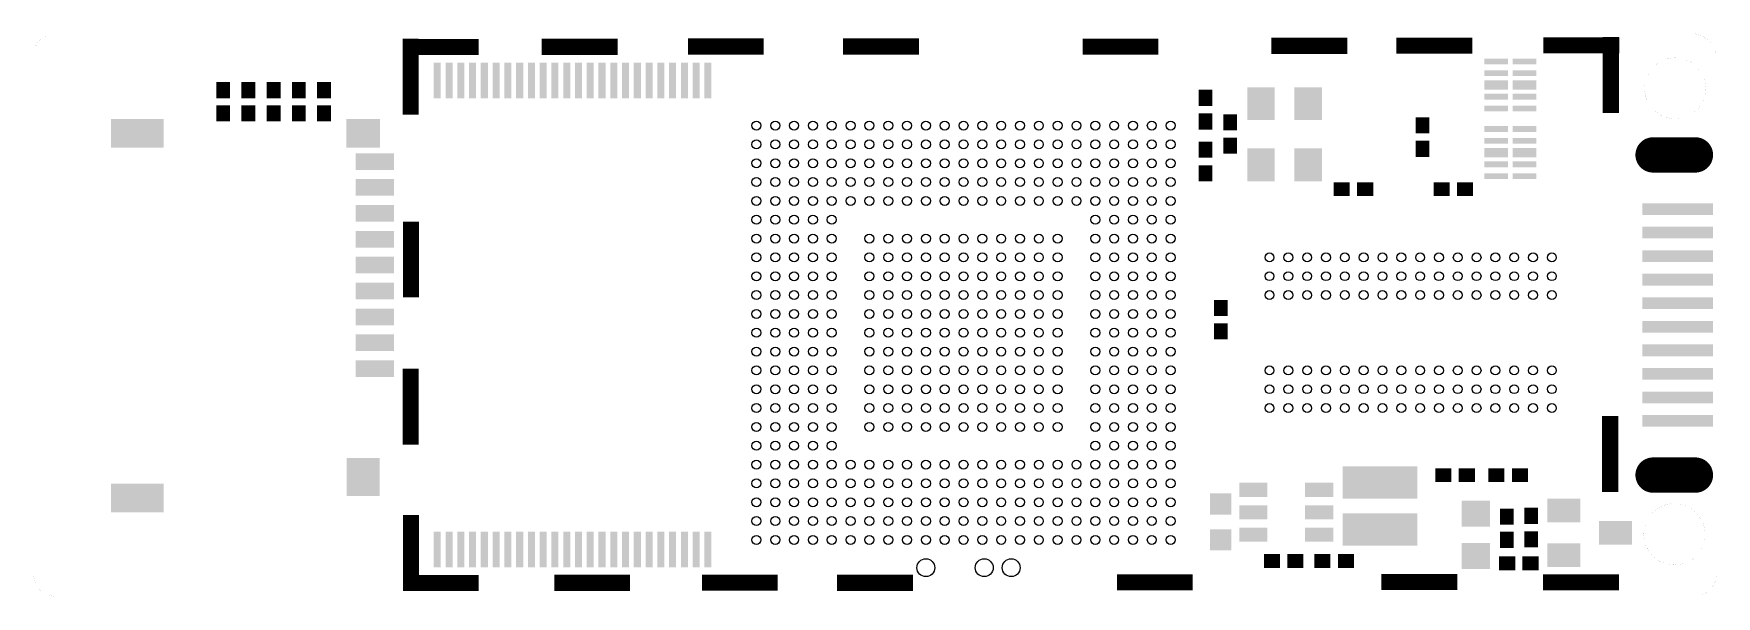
# Model space of a CAD drawing. Extents: x 100 to 171.5, y 100 to 123.9.
import ezdxf

# ---------------------------------------------------------------- set-up
doc = ezdxf.new("R2010")
doc.units = 0
doc.header["$MEASUREMENT"] = 0
doc.layers.get('0').update_dxf_attribs({"linetype": 'CONTINUOUS'})
doc.layers.add('L1-PASTE_PHO', color=7, linetype='CONTINUOUS')

# ---------------------------------------------------------------- blocks, each defined once
blk = doc.blocks.new('ROUND_28')
blk.add_circle((0, 0), 0.381)
blk = doc.blocks.new('ROUND_156')
blk.add_circle((0, 0), 0.19)
blk = doc.blocks.new('RECTANGLE_499')
blk.add_solid([(1.499996, 0.250062), (1.499996, -0.250062), (-1.499996, 0.250062), (-1.499996, -0.250062)])
blk = doc.blocks.new('OBLONG_500')
at = {"const_width": 1.500124}
blk.add_lwpolyline([(0.899922, 0), (-0.899922, 0)], dxfattribs=at)
at = {"const_width": 0.750062}
for points in [[(-1.274952, 0, 1), (-0.524892, 0, 1)], [(0.524892, 0, 1), (1.274952, 0, 1)]]:
    blk.add_lwpolyline(points, format="xyb", close=True, dxfattribs=at)
blk = doc.blocks.new('RECTANGLE_543')
blk.add_solid([(0.2921, 0.3429), (0.2921, -0.3429), (-0.2921, 0.3429), (-0.2921, -0.3429)])
blk = doc.blocks.new('RECTANGLE_544')
blk.add_solid([(0.700024, 0.499998), (0.700024, -0.499998), (-0.700024, 0.499998), (-0.700024, -0.499998)])
blk = doc.blocks.new('RECTANGLE_548')
blk.add_solid([(0.3429, 0.2921), (0.3429, -0.2921), (-0.3429, 0.2921), (-0.3429, -0.2921)])
blk = doc.blocks.new('SQUARE_549')
blk.add_solid([(0.44996, 0.44996), (0.44996, -0.44996), (-0.44996, 0.44996), (-0.44996, -0.44996)])
blk = doc.blocks.new('RECTANGLE_550')
blk.add_solid([(0.599948, 0.550036), (0.599948, -0.550036), (-0.599948, 0.550036), (-0.599948, -0.550036)])
blk = doc.blocks.new('RECTANGLE_552')
blk.add_solid([(1.5875, 0.6858), (1.5875, -0.6858), (-1.5875, 0.6858), (-1.5875, -0.6858)])
blk = doc.blocks.new('RECTANGLE_570')
blk.add_solid([(0.8128, 0.3556), (0.8128, -0.3556), (-0.8128, 0.3556), (-0.8128, -0.3556)])
blk = doc.blocks.new('RECTANGLE_571')
blk.add_solid([(0.7112, 0.6096), (0.7112, -0.6096), (-0.7112, 0.6096), (-0.7112, -0.6096)])
blk = doc.blocks.new('RECTANGLE_572')
blk.add_solid([(1.1176, 0.6096), (1.1176, -0.6096), (-1.1176, 0.6096), (-1.1176, -0.6096)])
blk = doc.blocks.new('RECTANGLE_573')
blk.add_solid([(0.6985, 0.8128), (0.6985, -0.8128), (-0.6985, 0.8128), (-0.6985, -0.8128)])
blk = doc.blocks.new('RECTANGLE_575')
blk.add_solid([(0.599948, 0.299974), (0.599948, -0.299974), (-0.599948, 0.299974), (-0.599948, -0.299974)])
blk = doc.blocks.new('RECTANGLE_582')
blk.add_solid([(0.5842, 0.6985), (0.5842, -0.6985), (-0.5842, 0.6985), (-0.5842, -0.6985)])
blk = doc.blocks.new('RECTANGLE_584')
blk.add_solid([(0.499998, 0.124968), (0.499998, -0.124968), (-0.499998, 0.124968), (-0.499998, -0.124968)])
blk = doc.blocks.new('RECTANGLE_585')
blk.add_solid([(0.499998, 0.200024), (0.499998, -0.200024), (-0.499998, 0.200024), (-0.499998, -0.200024)])
blk = doc.blocks.new('RECTANGLE_657')
blk.add_solid([(0.149986, 0.759968), (0.149986, -0.759968), (-0.149986, 0.759968), (-0.149986, -0.759968)])
blk = doc.blocks.new('ROUND_678')
blk.add_circle((0, 0), 0.188)

msp = doc.modelspace()

# ---------------------------------------------------------------- linework, layer by layer
at = {"layer": 'L1-PASTE_PHO', "const_width": 0.001016}
for points in [[(100.899214, 123.89993, 0.4045754), (100.000054, 122.998992)], [(171.500038, 122.999754, 0.3336009), (170.557952, 123.89993)], [(100.000054, 100.90023, 0.3878136), (100.90023, 100.000054)], [(170.60037, 100.000054, 0.3838488), (171.500038, 100.899722)]]:
    msp.add_lwpolyline(points, format="xyb", dxfattribs=at)
at = {"layer": 'L1-PASTE_PHO'}
for points, const_width in [([(170.557952, 123.89993), (100.899976, 123.89993)], 0.001016), ([(134.464552, 123.09094), (137.537952, 123.09094), (137.537952, 123.62434), (134.464552, 123.62434), (134.464552, 123.09094)], 0.1524), ([(152.670256, 123.115324), (155.743656, 123.115324), (155.743656, 123.648724), (152.670256, 123.648724), (152.670256, 123.115324)], 0.1524), ([(157.982412, 123.125992), (161.055812, 123.125992), (161.055812, 123.659392), (157.982412, 123.659392), (157.982412, 123.125992)], 0.1524), ([(164.222176, 123.14047), (167.295576, 123.14047), (167.295576, 123.67387), (164.222176, 123.67387), (164.222176, 123.14047)], 0.1524), ([(167.281098, 120.605804), (167.281098, 123.679204), (166.747698, 123.679204), (166.747698, 120.605804), (167.281098, 120.605804)], 0.1524), ([(166.747698, 123.62307), (167.281098, 123.62307)], 0.1524), ([(100.000054, 123.000008), (100.000054, 100.899976)], 0.001016), ([(115.75161, 123.612148), (115.75161, 120.538748), (116.28501, 120.538748), (116.28501, 123.612148), (115.75161, 123.612148)], 0.1524), ([(115.75161, 123.556014), (116.28501, 123.556014)], 0.1524), ([(115.75161, 123.418854), (116.28501, 123.418854)], 0.1524), ([(115.75161, 123.281694), (116.28501, 123.281694)], 0.1524), ([(115.75161, 123.144534), (116.28501, 123.144534)], 0.1524), ([(115.75161, 123.007374), (116.28501, 123.007374)], 0.1524), ([(115.759484, 123.070874), (118.832884, 123.070874), (118.832884, 123.604274), (115.759484, 123.604274), (115.759484, 123.070874)], 0.1524), ([(115.759484, 123.4821), (118.832884, 123.4821)], 0.1524), ([(115.759484, 123.34494), (118.832884, 123.34494)], 0.1524), ([(115.759484, 123.20778), (118.832884, 123.20778)], 0.1524), ([(121.667778, 123.071636), (124.741178, 123.071636), (124.741178, 123.605036), (121.667778, 123.605036), (121.667778, 123.071636)], 0.1524), ([(121.667778, 123.482608), (124.741178, 123.482608)], 0.1524), ([(121.667778, 123.345448), (124.741178, 123.345448)], 0.1524), ([(121.667778, 123.208288), (124.741178, 123.208288)], 0.1524), ([(127.876554, 123.086876), (130.949954, 123.086876), (130.949954, 123.620276), (127.876554, 123.620276), (127.876554, 123.086876)], 0.1524), ([(127.876554, 123.498102), (130.949954, 123.498102)], 0.1524), ([(127.876554, 123.360942), (130.949954, 123.360942)], 0.1524), ([(127.876554, 123.223782), (130.949954, 123.223782)], 0.1524), ([(134.464552, 123.501912), (137.537952, 123.501912)], 0.1524), ([(134.464552, 123.364752), (137.537952, 123.364752)], 0.1524), ([(134.464552, 123.227592), (137.537952, 123.227592)], 0.1524), ([(144.645126, 123.08332), (147.718526, 123.08332), (147.718526, 123.61672), (144.645126, 123.61672), (144.645126, 123.08332)], 0.1524), ([(144.645126, 123.494292), (147.718526, 123.494292)], 0.1524), ([(144.645126, 123.357132), (147.718526, 123.357132)], 0.1524), ([(144.645126, 123.219972), (147.718526, 123.219972)], 0.1524), ([(152.670256, 123.526296), (155.743656, 123.526296)], 0.1524), ([(152.670256, 123.389136), (155.743656, 123.389136)], 0.1524), ([(152.670256, 123.251976), (155.743656, 123.251976)], 0.1524), ([(157.982412, 123.536964), (161.055812, 123.536964)], 0.1524), ([(157.982412, 123.399804), (161.055812, 123.399804)], 0.1524), ([(157.982412, 123.262644), (161.055812, 123.262644)], 0.1524), ([(164.222176, 123.551696), (167.295576, 123.551696)], 0.1524), ([(164.222176, 123.414536), (167.295576, 123.414536)], 0.1524), ([(164.222176, 123.277376), (167.295576, 123.277376)], 0.1524), ([(166.747698, 123.48591), (167.281098, 123.48591)], 0.1524), ([(166.747698, 123.34875), (167.281098, 123.34875)], 0.1524), ([(166.747698, 123.21159), (167.281098, 123.21159)], 0.1524), ([(166.747698, 123.07443), (167.281098, 123.07443)], 0.1524), ([(166.747698, 122.93727), (167.281098, 122.93727)], 0.1524), ([(171.500038, 100.899976), (171.500038, 123.000008)], 0.001016), ([(115.75161, 122.870214), (116.28501, 122.870214)], 0.1524), ([(115.75161, 122.733054), (116.28501, 122.733054)], 0.1524), ([(115.75161, 122.595894), (116.28501, 122.595894)], 0.1524), ([(115.75161, 122.458734), (116.28501, 122.458734)], 0.1524), ([(115.75161, 122.321574), (116.28501, 122.321574)], 0.1524), ([(166.747698, 122.80011), (167.281098, 122.80011)], 0.1524), ([(166.747698, 122.66295), (167.281098, 122.66295)], 0.1524), ([(166.747698, 122.52579), (167.281098, 122.52579)], 0.1524), ([(166.747698, 122.38863), (167.281098, 122.38863)], 0.1524), ([(166.747698, 122.25147), (167.281098, 122.25147)], 0.1524), ([(115.75161, 122.184414), (116.28501, 122.184414)], 0.1524), ([(115.75161, 122.047254), (116.28501, 122.047254)], 0.1524), ([(115.75161, 121.910094), (116.28501, 121.910094)], 0.1524), ([(115.75161, 121.772934), (116.28501, 121.772934)], 0.1524), ([(115.75161, 121.635774), (116.28501, 121.635774)], 0.1524), ([(115.75161, 121.498614), (116.28501, 121.498614)], 0.1524), ([(166.747698, 122.11431), (167.281098, 122.11431)], 0.1524), ([(166.747698, 121.97715), (167.281098, 121.97715)], 0.1524), ([(166.747698, 121.83999), (167.281098, 121.83999)], 0.1524), ([(166.747698, 121.70283), (167.281098, 121.70283)], 0.1524), ([(166.747698, 121.56567), (167.281098, 121.56567)], 0.1524), ([(115.75161, 121.361454), (116.28501, 121.361454)], 0.1524), ([(115.75161, 121.224294), (116.28501, 121.224294)], 0.1524), ([(115.75161, 121.087134), (116.28501, 121.087134)], 0.1524), ([(115.75161, 120.949974), (116.28501, 120.949974)], 0.1524), ([(115.75161, 120.812814), (116.28501, 120.812814)], 0.1524), ([(166.747698, 121.42851), (167.281098, 121.42851)], 0.1524), ([(166.747698, 121.29135), (167.281098, 121.29135)], 0.1524), ([(166.747698, 121.15419), (167.281098, 121.15419)], 0.1524), ([(166.747698, 121.01703), (167.281098, 121.01703)], 0.1524), ([(166.747698, 120.87987), (167.281098, 120.87987)], 0.1524), ([(115.75161, 120.675654), (116.28501, 120.675654)], 0.1524), ([(166.747698, 120.74271), (167.281098, 120.74271)], 0.1524), ([(115.770152, 115.845082), (115.770152, 112.771682), (116.303552, 112.771682), (116.303552, 115.845082), (115.770152, 115.845082)], 0.1524), ([(115.770152, 115.788948), (116.303552, 115.788948)], 0.1524), ([(115.770152, 115.651788), (116.303552, 115.651788)], 0.1524), ([(115.770152, 115.514628), (116.303552, 115.514628)], 0.1524), ([(115.770152, 115.377468), (116.303552, 115.377468)], 0.1524), ([(115.770152, 115.240308), (116.303552, 115.240308)], 0.1524), ([(115.770152, 115.103148), (116.303552, 115.103148)], 0.1524), ([(115.770152, 114.965988), (116.303552, 114.965988)], 0.1524), ([(115.770152, 114.828828), (116.303552, 114.828828)], 0.1524), ([(115.770152, 114.691668), (116.303552, 114.691668)], 0.1524), ([(115.770152, 114.554508), (116.303552, 114.554508)], 0.1524), ([(115.770152, 114.417348), (116.303552, 114.417348)], 0.1524), ([(115.770152, 114.280188), (116.303552, 114.280188)], 0.1524), ([(115.770152, 114.143028), (116.303552, 114.143028)], 0.1524), ([(115.770152, 114.005868), (116.303552, 114.005868)], 0.1524), ([(115.770152, 113.868708), (116.303552, 113.868708)], 0.1524), ([(115.770152, 113.731548), (116.303552, 113.731548)], 0.1524), ([(115.770152, 113.594388), (116.303552, 113.594388)], 0.1524), ([(115.770152, 113.457228), (116.303552, 113.457228)], 0.1524), ([(115.770152, 113.320068), (116.303552, 113.320068)], 0.1524), ([(115.770152, 113.182908), (116.303552, 113.182908)], 0.1524), ([(115.770152, 113.045748), (116.303552, 113.045748)], 0.1524), ([(115.770152, 112.908588), (116.303552, 112.908588)], 0.1524), ([(115.75415, 109.591094), (115.75415, 106.517694), (116.28755, 106.517694), (116.28755, 109.591094), (115.75415, 109.591094)], 0.1524), ([(115.75415, 109.53496), (116.28755, 109.53496)], 0.1524), ([(115.75415, 109.3978), (116.28755, 109.3978)], 0.1524), ([(115.75415, 109.26064), (116.28755, 109.26064)], 0.1524), ([(115.75415, 109.12348), (116.28755, 109.12348)], 0.1524), ([(115.75415, 108.98632), (116.28755, 108.98632)], 0.1524), ([(115.75415, 108.84916), (116.28755, 108.84916)], 0.1524), ([(115.75415, 108.712), (116.28755, 108.712)], 0.1524), ([(115.75415, 108.57484), (116.28755, 108.57484)], 0.1524), ([(115.75415, 108.43768), (116.28755, 108.43768)], 0.1524), ([(115.75415, 108.30052), (116.28755, 108.30052)], 0.1524), ([(115.75415, 108.16336), (116.28755, 108.16336)], 0.1524), ([(115.75415, 108.0262), (116.28755, 108.0262)], 0.1524), ([(115.75415, 107.88904), (116.28755, 107.88904)], 0.1524), ([(115.75415, 107.75188), (116.28755, 107.75188)], 0.1524), ([(115.75415, 107.61472), (116.28755, 107.61472)], 0.1524), ([(115.75415, 107.47756), (116.28755, 107.47756)], 0.1524), ([(115.75415, 107.3404), (116.28755, 107.3404)], 0.1524), ([(115.75415, 107.20324), (116.28755, 107.20324)], 0.1524), ([(167.256714, 104.513126), (167.256714, 107.586526), (166.723314, 107.586526), (166.723314, 104.513126), (167.256714, 104.513126)], 0.1524), ([(166.723314, 107.530392), (167.256714, 107.530392)], 0.1524), ([(166.723314, 107.393232), (167.256714, 107.393232)], 0.1524), ([(166.723314, 107.256072), (167.256714, 107.256072)], 0.1524), ([(115.75415, 107.06608), (116.28755, 107.06608)], 0.1524), ([(115.75415, 106.92892), (116.28755, 106.92892)], 0.1524), ([(115.75415, 106.79176), (116.28755, 106.79176)], 0.1524), ([(115.75415, 106.6546), (116.28755, 106.6546)], 0.1524), ([(166.723314, 107.118912), (167.256714, 107.118912)], 0.1524), ([(166.723314, 106.981752), (167.256714, 106.981752)], 0.1524), ([(166.723314, 106.844592), (167.256714, 106.844592)], 0.1524), ([(166.723314, 106.707432), (167.256714, 106.707432)], 0.1524), ([(166.723314, 106.570272), (167.256714, 106.570272)], 0.1524), ([(166.723314, 106.433112), (167.256714, 106.433112)], 0.1524), ([(166.723314, 106.295952), (167.256714, 106.295952)], 0.1524), ([(166.723314, 106.158792), (167.256714, 106.158792)], 0.1524), ([(166.723314, 106.021632), (167.256714, 106.021632)], 0.1524), ([(166.723314, 105.884472), (167.256714, 105.884472)], 0.1524), ([(166.723314, 105.747312), (167.256714, 105.747312)], 0.1524), ([(166.723314, 105.610152), (167.256714, 105.610152)], 0.1524), ([(166.723314, 105.472992), (167.256714, 105.472992)], 0.1524), ([(166.723314, 105.335832), (167.256714, 105.335832)], 0.1524), ([(166.723314, 105.198672), (167.256714, 105.198672)], 0.1524), ([(166.723314, 105.061512), (167.256714, 105.061512)], 0.1524), ([(166.723314, 104.924352), (167.256714, 104.924352)], 0.1524), ([(166.723314, 104.787192), (167.256714, 104.787192)], 0.1524), ([(166.723314, 104.650032), (167.256714, 104.650032)], 0.1524), ([(115.76431, 103.373682), (115.76431, 100.300282), (116.29771, 100.300282), (116.29771, 103.373682), (115.76431, 103.373682)], 0.1524), ([(115.76431, 103.317548), (116.29771, 103.317548)], 0.1524), ([(115.76431, 103.180388), (116.29771, 103.180388)], 0.1524), ([(115.76431, 103.043228), (116.29771, 103.043228)], 0.1524), ([(115.76431, 102.906068), (116.29771, 102.906068)], 0.1524), ([(115.76431, 102.768908), (116.29771, 102.768908)], 0.1524), ([(115.76431, 102.631748), (116.29771, 102.631748)], 0.1524), ([(115.76431, 102.494588), (116.29771, 102.494588)], 0.1524), ([(115.76431, 102.357428), (116.29771, 102.357428)], 0.1524), ([(115.76431, 102.220268), (116.29771, 102.220268)], 0.1524), ([(115.76431, 102.083108), (116.29771, 102.083108)], 0.1524), ([(115.76431, 101.945948), (116.29771, 101.945948)], 0.1524), ([(115.76431, 101.808788), (116.29771, 101.808788)], 0.1524), ([(115.76431, 101.671628), (116.29771, 101.671628)], 0.1524), ([(115.76431, 101.534468), (116.29771, 101.534468)], 0.1524), ([(115.76431, 101.397308), (116.29771, 101.397308)], 0.1524), ([(115.76431, 101.260148), (116.29771, 101.260148)], 0.1524), ([(115.76431, 101.122988), (116.29771, 101.122988)], 0.1524), ([(115.76431, 100.985828), (116.29771, 100.985828)], 0.1524), ([(115.76431, 100.848668), (116.29771, 100.848668)], 0.1524), ([(115.76431, 100.299774), (118.83771, 100.299774), (118.83771, 100.833174), (115.76431, 100.833174), (115.76431, 100.299774)], 0.1524), ([(122.194828, 100.309426), (125.268228, 100.309426), (125.268228, 100.842826), (122.194828, 100.842826), (122.194828, 100.309426)], 0.1524), ([(128.468882, 100.309934), (131.542282, 100.309934), (131.542282, 100.843334), (128.468882, 100.843334), (128.468882, 100.309934)], 0.1524), ([(134.218426, 100.307648), (137.291826, 100.307648), (137.291826, 100.841048), (134.218426, 100.841048), (134.218426, 100.307648)], 0.1524), ([(146.104102, 100.326952), (149.177502, 100.326952), (149.177502, 100.860352), (146.104102, 100.860352), (146.104102, 100.326952)], 0.1524), ([(157.343602, 100.34016), (160.417002, 100.34016), (160.417002, 100.87356), (157.343602, 100.87356), (157.343602, 100.34016)], 0.1524), ([(157.343602, 100.751386), (160.417002, 100.751386)], 0.1524), ([(164.216588, 100.326952), (167.289988, 100.326952), (167.289988, 100.860352), (164.216588, 100.860352), (164.216588, 100.326952)], 0.1524), ([(115.76431, 100.711508), (116.29771, 100.711508)], 0.1524), ([(115.76431, 100.711), (118.83771, 100.711)], 0.1524), ([(115.76431, 100.574348), (116.29771, 100.574348)], 0.1524), ([(115.76431, 100.57384), (118.83771, 100.57384)], 0.1524), ([(115.76431, 100.437188), (116.29771, 100.437188)], 0.1524), ([(115.76431, 100.43668), (118.83771, 100.43668)], 0.1524), ([(122.194828, 100.720652), (125.268228, 100.720652)], 0.1524), ([(122.194828, 100.583492), (125.268228, 100.583492)], 0.1524), ([(122.194828, 100.446332), (125.268228, 100.446332)], 0.1524), ([(128.468882, 100.720906), (131.542282, 100.720906)], 0.1524), ([(128.468882, 100.583746), (131.542282, 100.583746)], 0.1524), ([(128.468882, 100.446586), (131.542282, 100.446586)], 0.1524), ([(134.218426, 100.71862), (137.291826, 100.71862)], 0.1524), ([(134.218426, 100.58146), (137.291826, 100.58146)], 0.1524), ([(134.218426, 100.4443), (137.291826, 100.4443)], 0.1524), ([(146.104102, 100.737924), (149.177502, 100.737924)], 0.1524), ([(146.104102, 100.600764), (149.177502, 100.600764)], 0.1524), ([(146.104102, 100.463604), (149.177502, 100.463604)], 0.1524), ([(157.343602, 100.614226), (160.417002, 100.614226)], 0.1524), ([(157.343602, 100.477066), (160.417002, 100.477066)], 0.1524), ([(164.216588, 100.737924), (167.289988, 100.737924)], 0.1524), ([(164.216588, 100.600764), (167.289988, 100.600764)], 0.1524), ([(164.216588, 100.463604), (167.289988, 100.463604)], 0.1524), ([(100.899976, 100.000054), (170.600116, 100.000054)], 0.001016)]:
    msp.add_lwpolyline(points, dxfattribs=dict(at, const_width=const_width))
at = {"layer": 'L1-PASTE_PHO', "const_width": 0.001016}
for points in [[(168.455594, 121.580148, 1), (171.043346, 121.580148, 1)], [(168.417494, 102.637336, 1), (171.019978, 102.637336, 1)]]:
    msp.add_lwpolyline(points, format="xyb", close=True, dxfattribs=at)

# ---------------------------------------------------------------- block references
at = {"layer": 'L1-PASTE_PHO'}
for name, p in [('RECTANGLE_657', (117.14988, 121.912126)), ('RECTANGLE_657', (117.650006, 121.912126)), ('RECTANGLE_657', (118.149878, 121.912126)), ('RECTANGLE_657', (118.650004, 121.912126)), ('RECTANGLE_657', (119.149876, 121.912126)), ('RECTANGLE_657', (119.650002, 121.912126)), ('RECTANGLE_657', (120.149874, 121.912126)), ('RECTANGLE_657', (120.65, 121.912126)), ('RECTANGLE_657', (121.150126, 121.912126)), ('RECTANGLE_657', (121.649998, 121.912126)), ('RECTANGLE_657', (122.150124, 121.912126)), ('RECTANGLE_657', (122.649996, 121.912126)), ('RECTANGLE_657', (123.150122, 121.912126)), ('RECTANGLE_657', (123.649994, 121.912126)), ('RECTANGLE_657', (124.15012, 121.912126)), ('RECTANGLE_657', (124.649992, 121.912126)), ('RECTANGLE_657', (125.150118, 121.912126)), ('RECTANGLE_657', (125.64999, 121.912126)), ('RECTANGLE_657', (126.150116, 121.912126)), ('RECTANGLE_657', (126.649988, 121.912126)), ('RECTANGLE_657', (127.150114, 121.912126)), ('RECTANGLE_657', (127.649986, 121.912126)), ('RECTANGLE_657', (128.150112, 121.912126)), ('RECTANGLE_657', (128.649984, 121.912126)), ('RECTANGLE_584', (162.146234, 122.720354)), ('RECTANGLE_584', (162.146234, 122.220228)), ('RECTANGLE_584', (163.346384, 122.720354)), ('RECTANGLE_584', (163.346384, 122.220228)), ('RECTANGLE_543', (108.047028, 121.50344)), ('RECTANGLE_543', (109.121702, 121.50344)), ('RECTANGLE_543', (110.199424, 121.50344)), ('RECTANGLE_543', (111.263684, 121.50344)), ('RECTANGLE_543', (112.335564, 121.50344)), ('RECTANGLE_582', (152.15489, 120.926098)), ('RECTANGLE_582', (154.154886, 120.926098)), ('RECTANGLE_585', (162.146234, 121.720356)), ('RECTANGLE_585', (163.346384, 121.720356)), ('RECTANGLE_543', (108.047028, 120.513348)), ('RECTANGLE_543', (109.121702, 120.513348)), ('RECTANGLE_543', (110.199424, 120.513348)), ('RECTANGLE_543', (111.263684, 120.513348)), ('RECTANGLE_543', (112.335564, 120.513348)), ('RECTANGLE_543', (149.791928, 121.171716)), ('RECTANGLE_584', (162.146234, 121.22023)), ('RECTANGLE_584', (162.146234, 120.720358)), ('RECTANGLE_584', (163.346384, 121.22023)), ('RECTANGLE_584', (163.346384, 120.720358)), ('RECTANGLE_572', (104.401366, 119.66956)), ('RECTANGLE_571', (114.000026, 119.66956)), ('ROUND_156', (130.711956, 119.996966)), ('ROUND_156', (131.512056, 119.996966)), ('ROUND_156', (132.311902, 119.996966)), ('ROUND_156', (133.112002, 119.996966)), ('ROUND_156', (133.912102, 119.996966)), ('ROUND_156', (134.711948, 119.996966)), ('ROUND_156', (135.512048, 119.996966)), ('ROUND_156', (136.311894, 119.996966)), ('ROUND_156', (137.111994, 119.996966)), ('ROUND_156', (137.912094, 119.996966)), ('ROUND_156', (138.71194, 119.996966)), ('ROUND_156', (139.51204, 119.996966)), ('ROUND_156', (140.311886, 119.996966)), ('ROUND_156', (141.111986, 119.996966)), ('ROUND_156', (141.912086, 119.996966)), ('ROUND_156', (142.711932, 119.996966)), ('ROUND_156', (143.512032, 119.996966)), ('ROUND_156', (144.311878, 119.996966)), ('ROUND_156', (145.111978, 119.996966)), ('ROUND_156', (145.912078, 119.996966)), ('ROUND_156', (146.711924, 119.996966)), ('ROUND_156', (147.512024, 119.996966)), ('ROUND_156', (148.312124, 119.996966)), ('RECTANGLE_543', (149.791928, 120.171718)), ('RECTANGLE_543', (150.838408, 120.131078)), ('RECTANGLE_543', (159.01035, 120.006364)), ('RECTANGLE_543', (150.838408, 119.140986)), ('RECTANGLE_584', (162.146234, 119.847106)), ('RECTANGLE_584', (162.146234, 119.34698)), ('RECTANGLE_584', (163.346384, 119.847106)), ('RECTANGLE_584', (163.346384, 119.34698)), ('OBLONG_500', (169.711878, 118.75008)), ('RECTANGLE_570', (114.500406, 118.46814)), ('ROUND_156', (130.711956, 119.19712)), ('ROUND_156', (131.512056, 119.19712)), ('ROUND_156', (132.311902, 119.19712)), ('ROUND_156', (133.112002, 119.19712)), ('ROUND_156', (133.912102, 119.19712)), ('ROUND_156', (134.711948, 119.19712)), ('ROUND_156', (135.512048, 119.19712)), ('ROUND_156', (136.311894, 119.19712)), ('ROUND_156', (137.111994, 119.19712)), ('ROUND_156', (137.912094, 119.19712)), ('ROUND_156', (138.71194, 119.19712)), ('ROUND_156', (139.51204, 119.19712)), ('ROUND_156', (140.311886, 119.19712)), ('ROUND_156', (141.111986, 119.19712)), ('ROUND_156', (141.912086, 119.19712)), ('ROUND_156', (142.711932, 119.19712)), ('ROUND_156', (143.512032, 119.19712)), ('ROUND_156', (144.311878, 119.19712)), ('ROUND_156', (145.111978, 119.19712)), ('ROUND_156', (145.912078, 119.19712)), ('ROUND_156', (146.711924, 119.19712)), ('ROUND_156', (147.512024, 119.19712)), ('ROUND_156', (148.312124, 119.19712)), ('RECTANGLE_543', (149.791928, 118.969028)), ('RECTANGLE_582', (152.15489, 118.3259)), ('RECTANGLE_582', (154.154886, 118.3259)), ('RECTANGLE_543', (159.01035, 119.006366)), ('RECTANGLE_585', (162.146234, 118.847108)), ('RECTANGLE_585', (163.346384, 118.847108)), ('ROUND_156', (130.711956, 118.39702)), ('ROUND_156', (131.512056, 118.39702)), ('ROUND_156', (132.311902, 118.39702)), ('ROUND_156', (133.112002, 118.39702)), ('ROUND_156', (133.912102, 118.39702)), ('ROUND_156', (134.711948, 118.39702)), ('ROUND_156', (135.512048, 118.39702)), ('ROUND_156', (136.311894, 118.39702)), ('ROUND_156', (137.111994, 118.39702)), ('ROUND_156', (137.912094, 118.39702)), ('ROUND_156', (138.71194, 118.39702)), ('ROUND_156', (139.51204, 118.39702)), ('ROUND_156', (140.311886, 118.39702)), ('ROUND_156', (141.111986, 118.39702)), ('ROUND_156', (141.912086, 118.39702)), ('ROUND_156', (142.711932, 118.39702)), ('ROUND_156', (143.512032, 118.39702)), ('ROUND_156', (144.311878, 118.39702)), ('ROUND_156', (145.111978, 118.39702)), ('ROUND_156', (145.912078, 118.39702)), ('ROUND_156', (146.711924, 118.39702)), ('ROUND_156', (147.512024, 118.39702)), ('ROUND_156', (148.312124, 118.39702)), ('RECTANGLE_543', (149.791928, 117.96903)), ('RECTANGLE_584', (162.146234, 118.346982)), ('RECTANGLE_584', (163.346384, 118.346982)), ('RECTANGLE_570', (114.500406, 117.36832)), ('ROUND_156', (130.711956, 117.59692)), ('ROUND_156', (131.512056, 117.59692)), ('ROUND_156', (132.311902, 117.59692)), ('ROUND_156', (133.112002, 117.59692)), ('ROUND_156', (133.912102, 117.59692)), ('ROUND_156', (134.711948, 117.59692)), ('ROUND_156', (135.512048, 117.59692)), ('ROUND_156', (136.311894, 117.59692)), ('ROUND_156', (137.111994, 117.59692)), ('ROUND_156', (137.912094, 117.59692)), ('ROUND_156', (138.71194, 117.59692)), ('ROUND_156', (139.51204, 117.59692)), ('ROUND_156', (140.311886, 117.59692)), ('ROUND_156', (141.111986, 117.59692)), ('ROUND_156', (141.912086, 117.59692)), ('ROUND_156', (142.711932, 117.59692)), ('ROUND_156', (143.512032, 117.59692)), ('ROUND_156', (144.311878, 117.59692)), ('ROUND_156', (145.111978, 117.59692)), ('ROUND_156', (145.912078, 117.59692)), ('ROUND_156', (146.711924, 117.59692)), ('ROUND_156', (147.512024, 117.59692)), ('ROUND_156', (148.312124, 117.59692)), ('RECTANGLE_548', (155.577286, 117.294406)), ('RECTANGLE_548', (156.577284, 117.294406)), ('RECTANGLE_548', (159.830008, 117.294406)), ('RECTANGLE_548', (160.8201, 117.294406)), ('RECTANGLE_584', (162.146234, 117.84711)), ('RECTANGLE_584', (163.346384, 117.84711)), ('RECTANGLE_570', (114.500406, 116.2685)), ('ROUND_156', (130.711956, 116.797074)), ('ROUND_156', (131.512056, 116.797074)), ('ROUND_156', (132.311902, 116.797074)), ('ROUND_156', (133.112002, 116.797074)), ('ROUND_156', (133.912102, 116.797074)), ('ROUND_156', (134.711948, 116.797074)), ('ROUND_156', (135.512048, 116.797074)), ('ROUND_156', (136.311894, 116.797074)), ('ROUND_156', (137.111994, 116.797074)), ('ROUND_156', (137.912094, 116.797074)), ('ROUND_156', (138.71194, 116.797074)), ('ROUND_156', (139.51204, 116.797074)), ('ROUND_156', (140.311886, 116.797074)), ('ROUND_156', (141.111986, 116.797074)), ('ROUND_156', (141.912086, 116.797074)), ('ROUND_156', (142.711932, 116.797074)), ('ROUND_156', (143.512032, 116.797074)), ('ROUND_156', (144.311878, 116.797074)), ('ROUND_156', (145.111978, 116.797074)), ('ROUND_156', (145.912078, 116.797074)), ('ROUND_156', (146.711924, 116.797074)), ('ROUND_156', (147.512024, 116.797074)), ('ROUND_156', (148.312124, 116.797074)), ('RECTANGLE_499', (169.861992, 116.45011)), ('ROUND_156', (130.711956, 115.996974)), ('ROUND_156', (131.512056, 115.996974)), ('ROUND_156', (132.311902, 115.996974)), ('ROUND_156', (133.112002, 115.996974)), ('ROUND_156', (133.912102, 115.996974)), ('ROUND_156', (145.111978, 115.996974)), ('ROUND_156', (145.912078, 115.996974)), ('ROUND_156', (146.711924, 115.996974)), ('ROUND_156', (147.512024, 115.996974)), ('ROUND_156', (148.312124, 115.996974)), ('RECTANGLE_570', (114.500406, 115.16868)), ('ROUND_156', (130.711956, 115.196874)), ('ROUND_156', (131.512056, 115.196874)), ('ROUND_156', (132.311902, 115.196874)), ('ROUND_156', (133.112002, 115.196874)), ('ROUND_156', (133.912102, 115.196874)), ('ROUND_156', (135.512048, 115.196874)), ('ROUND_156', (136.311894, 115.196874)), ('ROUND_156', (137.111994, 115.196874)), ('ROUND_156', (137.912094, 115.196874)), ('ROUND_156', (138.71194, 115.196874)), ('ROUND_156', (139.51204, 115.196874)), ('ROUND_156', (140.311886, 115.196874)), ('ROUND_156', (141.111986, 115.196874)), ('ROUND_156', (141.912086, 115.196874)), ('ROUND_156', (142.711932, 115.196874)), ('ROUND_156', (143.512032, 115.196874)), ('ROUND_156', (145.111978, 115.196874)), ('ROUND_156', (145.912078, 115.196874)), ('ROUND_156', (146.711924, 115.196874)), ('ROUND_156', (147.512024, 115.196874)), ('ROUND_156', (148.312124, 115.196874)), ('RECTANGLE_499', (169.861992, 115.450112)), ('RECTANGLE_570', (114.500406, 114.06886)), ('ROUND_156', (130.711956, 114.397028)), ('ROUND_156', (131.512056, 114.397028)), ('ROUND_156', (132.311902, 114.397028)), ('ROUND_156', (133.112002, 114.397028)), ('ROUND_156', (133.912102, 114.397028)), ('ROUND_156', (135.512048, 114.397028)), ('ROUND_156', (136.311894, 114.397028)), ('ROUND_156', (137.111994, 114.397028)), ('ROUND_156', (137.912094, 114.397028)), ('ROUND_156', (138.71194, 114.397028)), ('ROUND_156', (139.51204, 114.397028)), ('ROUND_156', (140.311886, 114.397028)), ('ROUND_156', (141.111986, 114.397028)), ('ROUND_156', (141.912086, 114.397028)), ('ROUND_156', (142.711932, 114.397028)), ('ROUND_156', (143.512032, 114.397028)), ('ROUND_156', (145.111978, 114.397028)), ('ROUND_156', (145.912078, 114.397028)), ('ROUND_156', (146.711924, 114.397028)), ('ROUND_156', (147.512024, 114.397028)), ('ROUND_156', (148.312124, 114.397028)), ('ROUND_678', (152.512522, 114.396774)), ('ROUND_678', (153.312622, 114.396774)), ('ROUND_678', (154.112468, 114.396774)), ('ROUND_678', (154.912568, 114.396774)), ('ROUND_678', (155.712414, 114.396774)), ('ROUND_678', (156.512514, 114.396774)), ('ROUND_678', (157.312614, 114.396774)), ('ROUND_678', (158.11246, 114.396774)), ('ROUND_678', (158.91256, 114.396774)), ('ROUND_678', (159.712406, 114.396774)), ('ROUND_678', (160.512506, 114.396774)), ('ROUND_678', (161.312606, 114.396774)), ('ROUND_678', (162.112452, 114.396774)), ('ROUND_678', (162.912552, 114.396774)), ('ROUND_678', (163.712398, 114.396774)), ('ROUND_678', (164.512498, 114.396774)), ('RECTANGLE_499', (169.861992, 114.450114)), ('ROUND_156', (130.711956, 113.596928)), ('ROUND_156', (131.512056, 113.596928)), ('ROUND_156', (132.311902, 113.596928)), ('ROUND_156', (133.112002, 113.596928)), ('ROUND_156', (133.912102, 113.596928)), ('ROUND_156', (135.512048, 113.596928)), ('ROUND_156', (136.311894, 113.596928)), ('ROUND_156', (137.111994, 113.596928)), ('ROUND_156', (137.912094, 113.596928)), ('ROUND_156', (138.71194, 113.596928)), ('ROUND_156', (139.51204, 113.596928)), ('ROUND_156', (140.311886, 113.596928)), ('ROUND_156', (141.111986, 113.596928)), ('ROUND_156', (141.912086, 113.596928)), ('ROUND_156', (142.711932, 113.596928)), ('ROUND_156', (143.512032, 113.596928)), ('ROUND_156', (145.111978, 113.596928)), ('ROUND_156', (145.912078, 113.596928)), ('ROUND_156', (146.711924, 113.596928)), ('ROUND_156', (147.512024, 113.596928)), ('ROUND_156', (148.312124, 113.596928)), ('ROUND_678', (152.512522, 113.596674)), ('ROUND_678', (153.312622, 113.596674)), ('ROUND_678', (154.112468, 113.596674)), ('ROUND_678', (154.912568, 113.596674)), ('ROUND_678', (155.712414, 113.596674)), ('ROUND_678', (156.512514, 113.596674)), ('ROUND_678', (157.312614, 113.596674)), ('ROUND_678', (158.11246, 113.596674)), ('ROUND_678', (158.91256, 113.596674)), ('ROUND_678', (159.712406, 113.596674)), ('ROUND_678', (160.512506, 113.596674)), ('ROUND_678', (161.312606, 113.596674)), ('ROUND_678', (162.112452, 113.596674)), ('ROUND_678', (162.912552, 113.596674)), ('ROUND_678', (163.712398, 113.596674)), ('ROUND_678', (164.512498, 113.596674)), ('RECTANGLE_499', (169.861992, 113.450116)), ('RECTANGLE_570', (114.500406, 112.96904)), ('ROUND_156', (130.711956, 112.797082)), ('ROUND_156', (131.512056, 112.797082)), ('ROUND_156', (132.311902, 112.797082)), ('ROUND_156', (133.112002, 112.797082)), ('ROUND_156', (133.912102, 112.797082)), ('ROUND_156', (135.512048, 112.797082)), ('ROUND_156', (136.311894, 112.797082)), ('ROUND_156', (137.111994, 112.797082)), ('ROUND_156', (137.912094, 112.797082)), ('ROUND_156', (138.71194, 112.797082)), ('ROUND_156', (139.51204, 112.797082)), ('ROUND_156', (140.311886, 112.797082)), ('ROUND_156', (141.111986, 112.797082)), ('ROUND_156', (141.912086, 112.797082)), ('ROUND_156', (142.711932, 112.797082)), ('ROUND_156', (143.512032, 112.797082)), ('ROUND_156', (145.111978, 112.797082)), ('ROUND_156', (145.912078, 112.797082)), ('ROUND_156', (146.711924, 112.797082)), ('ROUND_156', (147.512024, 112.797082)), ('ROUND_156', (148.312124, 112.797082)), ('ROUND_678', (152.512522, 112.796828)), ('ROUND_678', (153.312622, 112.796828)), ('ROUND_678', (154.112468, 112.796828)), ('ROUND_678', (154.912568, 112.796828)), ('ROUND_678', (155.712414, 112.796828)), ('ROUND_678', (156.512514, 112.796828)), ('ROUND_678', (157.312614, 112.796828)), ('ROUND_678', (158.11246, 112.796828)), ('ROUND_678', (158.91256, 112.796828)), ('ROUND_678', (159.712406, 112.796828)), ('ROUND_678', (160.512506, 112.796828)), ('ROUND_678', (161.312606, 112.796828)), ('ROUND_678', (162.112452, 112.796828)), ('ROUND_678', (162.912552, 112.796828)), ('ROUND_678', (163.712398, 112.796828)), ('ROUND_678', (164.512498, 112.796828)), ('RECTANGLE_543', (150.441152, 112.249966)), ('RECTANGLE_499', (169.861992, 112.450118)), ('RECTANGLE_570', (114.500406, 111.86922)), ('ROUND_156', (130.711956, 111.996982)), ('ROUND_156', (131.512056, 111.996982)), ('ROUND_156', (132.311902, 111.996982)), ('ROUND_156', (133.112002, 111.996982)), ('ROUND_156', (133.912102, 111.996982)), ('ROUND_156', (135.512048, 111.996982)), ('ROUND_156', (136.311894, 111.996982)), ('ROUND_156', (137.111994, 111.996982)), ('ROUND_156', (137.912094, 111.996982)), ('ROUND_156', (138.71194, 111.996982)), ('ROUND_156', (139.51204, 111.996982)), ('ROUND_156', (140.311886, 111.996982)), ('ROUND_156', (141.111986, 111.996982)), ('ROUND_156', (141.912086, 111.996982)), ('ROUND_156', (142.711932, 111.996982)), ('ROUND_156', (143.512032, 111.996982)), ('ROUND_156', (145.111978, 111.996982)), ('ROUND_156', (145.912078, 111.996982)), ('ROUND_156', (146.711924, 111.996982)), ('ROUND_156', (147.512024, 111.996982)), ('ROUND_156', (148.312124, 111.996982)), ('RECTANGLE_543', (150.441152, 111.259874)), ('RECTANGLE_499', (169.861992, 111.45012)), ('RECTANGLE_570', (114.500406, 110.7694)), ('ROUND_156', (130.711956, 111.196882)), ('ROUND_156', (131.512056, 111.196882)), ('ROUND_156', (132.311902, 111.196882)), ('ROUND_156', (133.112002, 111.196882)), ('ROUND_156', (133.912102, 111.196882)), ('ROUND_156', (135.512048, 111.196882)), ('ROUND_156', (136.311894, 111.196882)), ('ROUND_156', (137.111994, 111.196882)), ('ROUND_156', (137.912094, 111.196882)), ('ROUND_156', (138.71194, 111.196882)), ('ROUND_156', (139.51204, 111.196882)), ('ROUND_156', (140.311886, 111.196882)), ('ROUND_156', (141.111986, 111.196882)), ('ROUND_156', (141.912086, 111.196882)), ('ROUND_156', (142.711932, 111.196882)), ('ROUND_156', (143.512032, 111.196882)), ('ROUND_156', (145.111978, 111.196882)), ('ROUND_156', (145.912078, 111.196882)), ('ROUND_156', (146.711924, 111.196882)), ('ROUND_156', (147.512024, 111.196882)), ('ROUND_156', (148.312124, 111.196882)), ('ROUND_156', (130.711956, 110.397036)), ('ROUND_156', (131.512056, 110.397036)), ('ROUND_156', (132.311902, 110.397036)), ('ROUND_156', (133.112002, 110.397036)), ('ROUND_156', (133.912102, 110.397036)), ('ROUND_156', (135.512048, 110.397036)), ('ROUND_156', (136.311894, 110.397036)), ('ROUND_156', (137.111994, 110.397036)), ('ROUND_156', (137.912094, 110.397036)), ('ROUND_156', (138.71194, 110.397036)), ('ROUND_156', (139.51204, 110.397036)), ('ROUND_156', (140.311886, 110.397036)), ('ROUND_156', (141.111986, 110.397036)), ('ROUND_156', (141.912086, 110.397036)), ('ROUND_156', (142.711932, 110.397036)), ('ROUND_156', (143.512032, 110.397036)), ('ROUND_156', (145.111978, 110.397036)), ('ROUND_156', (145.912078, 110.397036)), ('ROUND_156', (146.711924, 110.397036)), ('ROUND_156', (147.512024, 110.397036)), ('ROUND_156', (148.312124, 110.397036)), ('RECTANGLE_499', (169.861992, 110.450122)), ('RECTANGLE_570', (114.500406, 109.66958)), ('ROUND_156', (130.711956, 109.596936)), ('ROUND_156', (131.512056, 109.596936)), ('ROUND_156', (132.311902, 109.596936)), ('ROUND_156', (133.112002, 109.596936)), ('ROUND_156', (133.912102, 109.596936)), ('ROUND_156', (135.512048, 109.596936)), ('ROUND_156', (136.311894, 109.596936)), ('ROUND_156', (137.111994, 109.596936)), ('ROUND_156', (137.912094, 109.596936)), ('ROUND_156', (138.71194, 109.596936)), ('ROUND_156', (139.51204, 109.596936)), ('ROUND_156', (140.311886, 109.596936)), ('ROUND_156', (141.111986, 109.596936)), ('ROUND_156', (141.912086, 109.596936)), ('ROUND_156', (142.711932, 109.596936)), ('ROUND_156', (143.512032, 109.596936)), ('ROUND_156', (145.111978, 109.596936)), ('ROUND_156', (145.912078, 109.596936)), ('ROUND_156', (146.711924, 109.596936)), ('ROUND_156', (147.512024, 109.596936)), ('ROUND_156', (148.312124, 109.596936)), ('ROUND_678', (152.512522, 109.596682)), ('ROUND_678', (153.312622, 109.596682)), ('ROUND_678', (154.112468, 109.596682)), ('ROUND_678', (154.912568, 109.596682)), ('ROUND_678', (155.712414, 109.596682)), ('ROUND_678', (156.512514, 109.596682)), ('ROUND_678', (157.312614, 109.596682)), ('ROUND_678', (158.11246, 109.596682)), ('ROUND_678', (158.91256, 109.596682)), ('ROUND_678', (159.712406, 109.596682)), ('ROUND_678', (160.512506, 109.596682)), ('ROUND_678', (161.312606, 109.596682)), ('ROUND_678', (162.112452, 109.596682)), ('ROUND_678', (162.912552, 109.596682)), ('ROUND_678', (163.712398, 109.596682)), ('ROUND_678', (164.512498, 109.596682)), ('RECTANGLE_499', (169.861992, 109.450124)), ('ROUND_156', (130.711956, 108.79709)), ('ROUND_156', (131.512056, 108.79709)), ('ROUND_156', (132.311902, 108.79709)), ('ROUND_156', (133.112002, 108.79709)), ('ROUND_156', (133.912102, 108.79709)), ('ROUND_156', (135.512048, 108.79709)), ('ROUND_156', (136.311894, 108.79709)), ('ROUND_156', (137.111994, 108.79709)), ('ROUND_156', (137.912094, 108.79709)), ('ROUND_156', (138.71194, 108.79709)), ('ROUND_156', (139.51204, 108.79709)), ('ROUND_156', (140.311886, 108.79709)), ('ROUND_156', (141.111986, 108.79709)), ('ROUND_156', (141.912086, 108.79709)), ('ROUND_156', (142.711932, 108.79709)), ('ROUND_156', (143.512032, 108.79709)), ('ROUND_156', (145.111978, 108.79709)), ('ROUND_156', (145.912078, 108.79709)), ('ROUND_156', (146.711924, 108.79709)), ('ROUND_156', (147.512024, 108.79709)), ('ROUND_156', (148.312124, 108.79709)), ('ROUND_678', (152.512522, 108.796836)), ('ROUND_678', (153.312622, 108.796836)), ('ROUND_678', (154.112468, 108.796836)), ('ROUND_678', (154.912568, 108.796836)), ('ROUND_678', (155.712414, 108.796836)), ('ROUND_678', (156.512514, 108.796836)), ('ROUND_678', (157.312614, 108.796836)), ('ROUND_678', (158.11246, 108.796836)), ('ROUND_678', (158.91256, 108.796836)), ('ROUND_678', (159.712406, 108.796836)), ('ROUND_678', (160.512506, 108.796836)), ('ROUND_678', (161.312606, 108.796836)), ('ROUND_678', (162.112452, 108.796836)), ('ROUND_678', (162.912552, 108.796836)), ('ROUND_678', (163.712398, 108.796836)), ('ROUND_678', (164.512498, 108.796836)), ('RECTANGLE_499', (169.861992, 108.450126)), ('ROUND_156', (130.711956, 107.99699)), ('ROUND_156', (131.512056, 107.99699)), ('ROUND_156', (132.311902, 107.99699)), ('ROUND_156', (133.112002, 107.99699)), ('ROUND_156', (133.912102, 107.99699)), ('ROUND_156', (135.512048, 107.99699)), ('ROUND_156', (136.311894, 107.99699)), ('ROUND_156', (137.111994, 107.99699)), ('ROUND_156', (137.912094, 107.99699)), ('ROUND_156', (138.71194, 107.99699)), ('ROUND_156', (139.51204, 107.99699)), ('ROUND_156', (140.311886, 107.99699)), ('ROUND_156', (141.111986, 107.99699)), ('ROUND_156', (141.912086, 107.99699)), ('ROUND_156', (142.711932, 107.99699)), ('ROUND_156', (143.512032, 107.99699)), ('ROUND_156', (145.111978, 107.99699)), ('ROUND_156', (145.912078, 107.99699)), ('ROUND_156', (146.711924, 107.99699)), ('ROUND_156', (147.512024, 107.99699)), ('ROUND_156', (148.312124, 107.99699)), ('ROUND_678', (152.512522, 107.996736)), ('ROUND_678', (153.312622, 107.996736)), ('ROUND_678', (154.112468, 107.996736)), ('ROUND_678', (154.912568, 107.996736)), ('ROUND_678', (155.712414, 107.996736)), ('ROUND_678', (156.512514, 107.996736)), ('ROUND_678', (157.312614, 107.996736)), ('ROUND_678', (158.11246, 107.996736)), ('ROUND_678', (158.91256, 107.996736)), ('ROUND_678', (159.712406, 107.996736)), ('ROUND_678', (160.512506, 107.996736)), ('ROUND_678', (161.312606, 107.996736)), ('ROUND_678', (162.112452, 107.996736)), ('ROUND_678', (162.912552, 107.996736)), ('ROUND_678', (163.712398, 107.996736)), ('ROUND_678', (164.512498, 107.996736)), ('ROUND_156', (130.711956, 107.19689)), ('ROUND_156', (131.512056, 107.19689)), ('ROUND_156', (132.311902, 107.19689)), ('ROUND_156', (133.112002, 107.19689)), ('ROUND_156', (133.912102, 107.19689)), ('ROUND_156', (135.512048, 107.19689)), ('ROUND_156', (136.311894, 107.19689)), ('ROUND_156', (137.111994, 107.19689)), ('ROUND_156', (137.912094, 107.19689)), ('ROUND_156', (138.71194, 107.19689)), ('ROUND_156', (139.51204, 107.19689)), ('ROUND_156', (140.311886, 107.19689)), ('ROUND_156', (141.111986, 107.19689)), ('ROUND_156', (141.912086, 107.19689)), ('ROUND_156', (142.711932, 107.19689)), ('ROUND_156', (143.512032, 107.19689)), ('ROUND_156', (145.111978, 107.19689)), ('ROUND_156', (145.912078, 107.19689)), ('ROUND_156', (146.711924, 107.19689)), ('ROUND_156', (147.512024, 107.19689)), ('ROUND_156', (148.312124, 107.19689)), ('RECTANGLE_499', (169.861992, 107.449874)), ('ROUND_156', (130.711956, 106.397044)), ('ROUND_156', (131.512056, 106.397044)), ('ROUND_156', (132.311902, 106.397044)), ('ROUND_156', (133.112002, 106.397044)), ('ROUND_156', (133.912102, 106.397044)), ('ROUND_156', (145.111978, 106.397044)), ('ROUND_156', (145.912078, 106.397044)), ('ROUND_156', (146.711924, 106.397044)), ('ROUND_156', (147.512024, 106.397044)), ('ROUND_156', (148.312124, 106.397044)), ('RECTANGLE_573', (114.000026, 105.06964)), ('OBLONG_500', (169.711878, 105.149904)), ('ROUND_156', (130.711956, 105.596944)), ('ROUND_156', (131.512056, 105.596944)), ('ROUND_156', (132.311902, 105.596944)), ('ROUND_156', (133.112002, 105.596944)), ('ROUND_156', (133.912102, 105.596944)), ('ROUND_156', (134.711948, 105.596944)), ('ROUND_156', (135.512048, 105.596944)), ('ROUND_156', (136.311894, 105.596944)), ('ROUND_156', (137.111994, 105.596944)), ('ROUND_156', (137.912094, 105.596944)), ('ROUND_156', (138.71194, 105.596944)), ('ROUND_156', (139.51204, 105.596944)), ('ROUND_156', (140.311886, 105.596944)), ('ROUND_156', (141.111986, 105.596944)), ('ROUND_156', (141.912086, 105.596944)), ('ROUND_156', (142.711932, 105.596944)), ('ROUND_156', (143.512032, 105.596944)), ('ROUND_156', (144.311878, 105.596944)), ('ROUND_156', (145.111978, 105.596944)), ('ROUND_156', (145.912078, 105.596944)), ('ROUND_156', (146.711924, 105.596944)), ('ROUND_156', (147.512024, 105.596944)), ('ROUND_156', (148.312124, 105.596944)), ('RECTANGLE_552', (157.205426, 104.838754)), ('RECTANGLE_548', (159.897572, 105.14711)), ('RECTANGLE_548', (160.89757, 105.14711)), ('RECTANGLE_548', (162.1536, 105.14711)), ('RECTANGLE_548', (163.153598, 105.14711)), ('RECTANGLE_572', (104.401366, 104.17048)), ('ROUND_156', (130.711956, 104.797098)), ('ROUND_156', (131.512056, 104.797098)), ('ROUND_156', (132.311902, 104.797098)), ('ROUND_156', (133.112002, 104.797098)), ('ROUND_156', (133.912102, 104.797098)), ('ROUND_156', (134.711948, 104.797098)), ('ROUND_156', (135.512048, 104.797098)), ('ROUND_156', (136.311894, 104.797098)), ('ROUND_156', (137.111994, 104.797098)), ('ROUND_156', (137.912094, 104.797098)), ('ROUND_156', (138.71194, 104.797098)), ('ROUND_156', (139.51204, 104.797098)), ('ROUND_156', (140.311886, 104.797098)), ('ROUND_156', (141.111986, 104.797098)), ('ROUND_156', (141.912086, 104.797098)), ('ROUND_156', (142.711932, 104.797098)), ('ROUND_156', (143.512032, 104.797098)), ('ROUND_156', (144.311878, 104.797098)), ('ROUND_156', (145.111978, 104.797098)), ('ROUND_156', (145.912078, 104.797098)), ('ROUND_156', (146.711924, 104.797098)), ('ROUND_156', (147.512024, 104.797098)), ('ROUND_156', (148.312124, 104.797098)), ('RECTANGLE_575', (151.82723, 104.521254)), ('RECTANGLE_575', (154.627326, 104.521254)), ('ROUND_156', (130.711956, 103.996998)), ('ROUND_156', (131.512056, 103.996998)), ('ROUND_156', (132.311902, 103.996998)), ('ROUND_156', (133.112002, 103.996998)), ('ROUND_156', (133.912102, 103.996998)), ('ROUND_156', (134.711948, 103.996998)), ('ROUND_156', (135.512048, 103.996998)), ('ROUND_156', (136.311894, 103.996998)), ('ROUND_156', (137.111994, 103.996998)), ('ROUND_156', (137.912094, 103.996998)), ('ROUND_156', (138.71194, 103.996998)), ('ROUND_156', (139.51204, 103.996998)), ('ROUND_156', (140.311886, 103.996998)), ('ROUND_156', (141.111986, 103.996998)), ('ROUND_156', (141.912086, 103.996998)), ('ROUND_156', (142.711932, 103.996998)), ('ROUND_156', (143.512032, 103.996998)), ('ROUND_156', (144.311878, 103.996998)), ('ROUND_156', (145.111978, 103.996998)), ('ROUND_156', (145.912078, 103.996998)), ('ROUND_156', (146.711924, 103.996998)), ('ROUND_156', (147.512024, 103.996998)), ('ROUND_156', (148.312124, 103.996998)), ('SQUARE_549', (150.43912, 103.924608)), ('RECTANGLE_575', (151.82723, 103.571294)), ('RECTANGLE_575', (154.627326, 103.571294)), ('RECTANGLE_550', (161.284666, 103.51008)), ('RECTANGLE_543', (162.59556, 103.387652)), ('RECTANGLE_543', (163.635944, 103.419656)), ('RECTANGLE_544', (165.017958, 103.646732)), ('ROUND_156', (130.711956, 103.196898)), ('ROUND_156', (131.512056, 103.196898)), ('ROUND_156', (132.311902, 103.196898)), ('ROUND_156', (133.112002, 103.196898)), ('ROUND_156', (133.912102, 103.196898)), ('ROUND_156', (134.711948, 103.196898)), ('ROUND_156', (135.512048, 103.196898)), ('ROUND_156', (136.311894, 103.196898)), ('ROUND_156', (137.111994, 103.196898)), ('ROUND_156', (137.912094, 103.196898)), ('ROUND_156', (138.71194, 103.196898)), ('ROUND_156', (139.51204, 103.196898)), ('ROUND_156', (140.311886, 103.196898)), ('ROUND_156', (141.111986, 103.196898)), ('ROUND_156', (141.912086, 103.196898)), ('ROUND_156', (142.711932, 103.196898)), ('ROUND_156', (143.512032, 103.196898)), ('ROUND_156', (144.311878, 103.196898)), ('ROUND_156', (145.111978, 103.196898)), ('ROUND_156', (145.912078, 103.196898)), ('ROUND_156', (146.711924, 103.196898)), ('ROUND_156', (147.512024, 103.196898)), ('ROUND_156', (148.312124, 103.196898)), ('RECTANGLE_552', (157.205426, 102.838758)), ('RECTANGLE_544', (167.218106, 102.696772)), ('RECTANGLE_657', (117.14988, 101.988112)), ('RECTANGLE_657', (117.650006, 101.988112)), ('RECTANGLE_657', (118.149878, 101.988112)), ('RECTANGLE_657', (118.650004, 101.988112)), ('RECTANGLE_657', (119.149876, 101.988112)), ('RECTANGLE_657', (119.650002, 101.988112)), ('RECTANGLE_657', (120.149874, 101.988112)), ('RECTANGLE_657', (120.65, 101.988112)), ('RECTANGLE_657', (121.150126, 101.988112)), ('RECTANGLE_657', (121.649998, 101.988112)), ('RECTANGLE_657', (122.150124, 101.988112)), ('RECTANGLE_657', (122.649996, 101.988112)), ('RECTANGLE_657', (123.150122, 101.988112)), ('RECTANGLE_657', (123.649994, 101.988112)), ('RECTANGLE_657', (124.15012, 101.988112)), ('RECTANGLE_657', (124.649992, 101.988112)), ('RECTANGLE_657', (125.150118, 101.988112)), ('RECTANGLE_657', (125.64999, 101.988112)), ('RECTANGLE_657', (126.150116, 101.988112)), ('RECTANGLE_657', (126.649988, 101.988112)), ('RECTANGLE_657', (127.150114, 101.988112)), ('RECTANGLE_657', (127.649986, 101.988112)), ('RECTANGLE_657', (128.150112, 101.988112)), ('RECTANGLE_657', (128.649984, 101.988112)), ('ROUND_156', (130.711956, 102.397052)), ('ROUND_156', (131.512056, 102.397052)), ('ROUND_156', (132.311902, 102.397052)), ('ROUND_156', (133.112002, 102.397052)), ('ROUND_156', (133.912102, 102.397052)), ('ROUND_156', (134.711948, 102.397052)), ('ROUND_156', (135.512048, 102.397052)), ('ROUND_156', (136.311894, 102.397052)), ('ROUND_156', (137.111994, 102.397052)), ('ROUND_156', (137.912094, 102.397052)), ('ROUND_156', (138.71194, 102.397052)), ('ROUND_156', (139.51204, 102.397052)), ('ROUND_156', (140.311886, 102.397052)), ('ROUND_156', (141.111986, 102.397052)), ('ROUND_156', (141.912086, 102.397052)), ('ROUND_156', (142.711932, 102.397052)), ('ROUND_156', (143.512032, 102.397052)), ('ROUND_156', (144.311878, 102.397052)), ('ROUND_156', (145.111978, 102.397052)), ('ROUND_156', (145.912078, 102.397052)), ('ROUND_156', (146.711924, 102.397052)), ('ROUND_156', (147.512024, 102.397052)), ('ROUND_156', (148.312124, 102.397052)), ('SQUARE_549', (150.43912, 102.400608)), ('RECTANGLE_575', (151.82723, 102.621334)), ('RECTANGLE_575', (154.627326, 102.621334)), ('RECTANGLE_550', (161.284666, 101.709982)), ('RECTANGLE_543', (162.59556, 102.39756)), ('RECTANGLE_543', (163.635944, 102.419658)), ('RECTANGLE_544', (165.017958, 101.746558)), ('ROUND_28', (137.911586, 101.21646)), ('ROUND_28', (140.39088, 101.21646)), ('ROUND_28', (141.537944, 101.21646)), ('RECTANGLE_548', (152.617424, 101.499924)), ('RECTANGLE_548', (153.607262, 101.499924)), ('RECTANGLE_548', (154.760422, 101.499924)), ('RECTANGLE_548', (155.76042, 101.499924)), ('RECTANGLE_548', (162.614102, 101.400102)), ('RECTANGLE_548', (163.60394, 101.400102))]:
    msp.add_blockref(name, p, dxfattribs=at)

doc.saveas('drawing.dxf')
